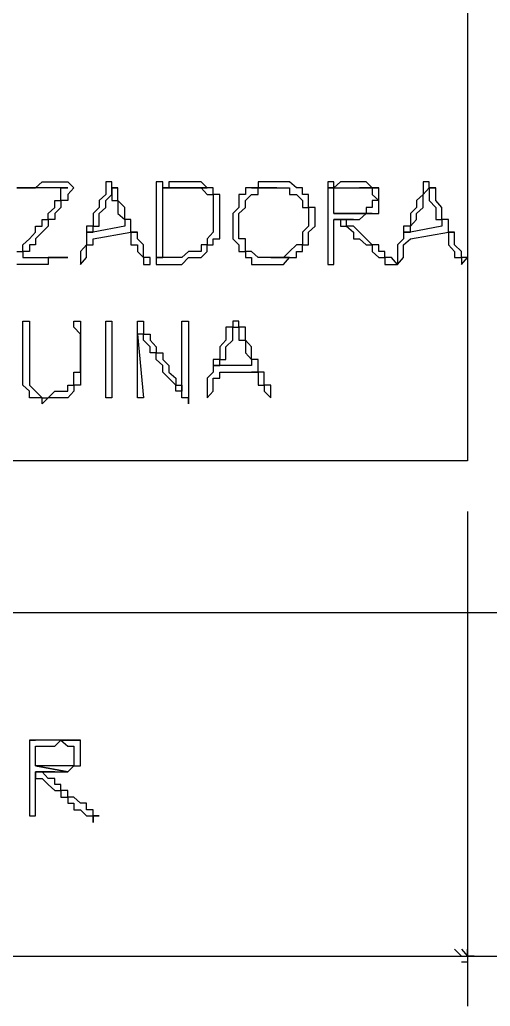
# Model space of a CAD drawing. Header units: millimetres. Extents: x -518.8 to -461.2, y 3.5 to 44.2.
# Drawn here: x -468.979 to -468.507, y 22.746 to 23.736 of the extents above; entities that cross this region are included whole.
import ezdxf

# ---------------------------------------------------------------- set-up
doc = ezdxf.new("R2010")
doc.units = ezdxf.units.MM
doc.header["$MEASUREMENT"] = 0
for name, color, linetype in [('10', 10, 'Continuous'), ('8', 8, 'Continuous'), ('MYSOLIDS', 7, 'Continuous')]:
    doc.layers.add(name, color=color, linetype=linetype)

msp = doc.modelspace()

# ---------------------------------------------------------------- linework, layer by layer
at = {"layer": '10'}
for points in [[(-468.5301, 25.49544), (-468.5301, 23.29319), (-469.54213, 23.29319)], [(-468.38348, 23.14056), (-469.53611, 23.14056)]]:
    msp.add_lwpolyline(points, dxfattribs=at)
at = {"layer": '8'}
for points in [[(-468.5301, 23.24206), (-468.5301, 22.74582)], [(-472.59175, 22.7962), (-468.47897, 22.7962)], [(-468.53611, 22.7962), (-468.54288, 22.80296)], [(-468.53611, 22.80296), (-468.5301, 22.7962)], [(-468.52333, 22.7962), (-468.5301, 22.7962), (-468.5301, 22.80296)], [(-468.52333, 22.7962), (-468.5301, 22.7962)], [(-468.5301, 22.79018), (-468.5301, 22.79018), (-468.5301, 22.79018), (-468.53611, 22.79018)]]:
    msp.add_lwpolyline(points, dxfattribs=at)
at = {"layer": 'MYSOLIDS'}
for points in [[(-468.98198, 23.56687), (-468.97596, 23.56687), (-468.97596, 23.56687), (-468.96919, 23.56687), (-468.96919, 23.56687), (-468.96318, 23.56687), (-468.95641, 23.57289), (-468.95641, 23.57289), (-468.9504, 23.57289), (-468.9504, 23.57289), (-468.94363, 23.57289), (-468.93761, 23.57289), (-468.93761, 23.57289), (-468.93085, 23.57289), (-468.93085, 23.57289), (-468.93085, 23.57289), (-468.93085, 23.57289), (-468.92483, 23.56687), (-468.92483, 23.56687), (-468.92483, 23.56687), (-468.92483, 23.56687), (-468.93085, 23.56011), (-468.93085, 23.56011), (-468.93085, 23.55409), (-468.93761, 23.55409), (-468.93761, 23.54732), (-468.94363, 23.54131), (-468.94363, 23.54131), (-468.94363, 23.54131), (-468.94363, 23.53529), (-468.9504, 23.53529), (-468.9504, 23.52853), (-468.9504, 23.52853), (-468.95641, 23.52251), (-468.95641, 23.52251), (-468.95641, 23.52251), (-468.96318, 23.51574), (-468.96318, 23.51574), (-468.96318, 23.50973), (-468.96919, 23.50973), (-468.96919, 23.50296), (-468.97596, 23.50296), (-468.97596, 23.49695), (-468.97596, 23.49695), (-468.97596, 23.49695), (-468.96919, 23.49695), (-468.96318, 23.49695), (-468.96318, 23.49695), (-468.95641, 23.49695), (-468.95641, 23.49695), (-468.95641, 23.49695), (-468.9504, 23.49695), (-468.94363, 23.49695), (-468.94363, 23.49695), (-468.93761, 23.49695), (-468.93761, 23.49695), (-468.93761, 23.49695), (-468.93085, 23.49695), (-468.93085, 23.49695), (-468.93085, 23.49695), (-468.93085, 23.49695), (-468.93085, 23.49695), (-468.93085, 23.49695), (-468.93761, 23.49695), (-468.93761, 23.49695), (-468.94363, 23.49695), (-468.94363, 23.49695), (-468.9504, 23.49695), (-468.9504, 23.49695), (-468.9504, 23.49018), (-468.9504, 23.49018), (-468.95641, 23.49018), (-468.96318, 23.49018), (-468.96318, 23.49018), (-468.96919, 23.49018), (-468.96919, 23.49018), (-468.97596, 23.49018), (-468.97596, 23.49018), (-468.98198, 23.49018)], [(-468.93085, 23.56687), (-468.93761, 23.56687), (-468.94363, 23.56687), (-468.9504, 23.56687), (-468.9504, 23.56687), (-468.95641, 23.56687), (-468.95641, 23.56687), (-468.96318, 23.56687), (-468.96318, 23.56687), (-468.96318, 23.56687), (-468.96919, 23.56687), (-468.96919, 23.56687), (-468.97596, 23.56687), (-468.97596, 23.56687), (-468.98198, 23.56687)], [(-468.98198, 23.50296), (-468.97596, 23.50296), (-468.97596, 23.50973), (-468.97596, 23.50973), (-468.96919, 23.51574), (-468.96919, 23.51574), (-468.96919, 23.51574), (-468.96318, 23.52251), (-468.96318, 23.52251), (-468.96318, 23.52853), (-468.95641, 23.52853), (-468.95641, 23.53529), (-468.95641, 23.53529), (-468.9504, 23.53529), (-468.9504, 23.54131), (-468.9504, 23.54131), (-468.94363, 23.54732), (-468.94363, 23.54732), (-468.94363, 23.55409), (-468.93761, 23.55409), (-468.93761, 23.56011), (-468.93761, 23.56011), (-468.93761, 23.56687), (-468.93085, 23.56687), (-468.93085, 23.56687), (-468.93085, 23.56687), (-468.93085, 23.56687)], [(-468.88047, 23.56687), (-468.88649, 23.56687), (-468.88649, 23.56011), (-468.88649, 23.56011), (-468.88649, 23.55409), (-468.88047, 23.55409), (-468.88047, 23.54732), (-468.88047, 23.54732), (-468.88047, 23.54131), (-468.88047, 23.54131), (-468.87371, 23.53529), (-468.87371, 23.53529), (-468.87371, 23.52853), (-468.87371, 23.52853), (-468.90528, 23.52251), (-468.91205, 23.52251), (-468.91205, 23.52251), (-468.91205, 23.51574), (-468.91205, 23.51574), (-468.91205, 23.50973), (-468.91205, 23.50973), (-468.91807, 23.50296), (-468.91807, 23.49695), (-468.91807, 23.49695), (-468.91807, 23.49695), (-468.91807, 23.49695), (-468.91807, 23.49018), (-468.91807, 23.49018), (-468.91205, 23.49695), (-468.91205, 23.49695), (-468.91205, 23.50296), (-468.91205, 23.50296), (-468.91205, 23.50973), (-468.90528, 23.50973), (-468.90528, 23.51574), (-468.90528, 23.51574), (-468.86769, 23.52251), (-468.86092, 23.52251), (-468.86769, 23.52251), (-468.86769, 23.52853), (-468.86769, 23.52853), (-468.86769, 23.53529), (-468.87371, 23.53529), (-468.87371, 23.54131), (-468.87371, 23.54131), (-468.87371, 23.54732), (-468.87371, 23.54732), (-468.88047, 23.55409), (-468.88047, 23.55409), (-468.88047, 23.55409), (-468.88047, 23.56011), (-468.88047, 23.56011), (-468.88047, 23.56687), (-468.88047, 23.56687)], [(-468.88649, 23.57289), (-468.88649, 23.57289), (-468.88649, 23.57289), (-468.8925, 23.57289), (-468.8925, 23.56687), (-468.8925, 23.56687), (-468.8925, 23.56011), (-468.89927, 23.55409), (-468.89927, 23.55409), (-468.89927, 23.54732), (-468.90528, 23.54131), (-468.90528, 23.54131), (-468.90528, 23.53529), (-468.90528, 23.53529), (-468.90528, 23.52853), (-468.91205, 23.52853), (-468.91205, 23.52251), (-468.90528, 23.52251), (-468.90528, 23.52853), (-468.89927, 23.52853), (-468.89927, 23.53529), (-468.89927, 23.53529), (-468.89927, 23.54131), (-468.89927, 23.54131), (-468.89927, 23.54131), (-468.8925, 23.54732), (-468.8925, 23.54732), (-468.8925, 23.55409), (-468.8925, 23.55409), (-468.88649, 23.56011), (-468.88649, 23.56687), (-468.88047, 23.56687), (-468.88649, 23.56687), (-468.88649, 23.57289), (-468.88649, 23.57289), (-468.88649, 23.57289)], [(-468.83536, 23.57289), (-468.84213, 23.57289), (-468.84213, 23.56687), (-468.84213, 23.56687), (-468.84213, 23.56011), (-468.84213, 23.56011), (-468.84213, 23.55409), (-468.84213, 23.55409), (-468.84213, 23.54732), (-468.84213, 23.54732), (-468.84213, 23.54131), (-468.84213, 23.53529), (-468.84213, 23.53529), (-468.84213, 23.52853), (-468.84213, 23.52853), (-468.84213, 23.52251), (-468.84213, 23.51574), (-468.84213, 23.51574), (-468.84213, 23.50973), (-468.84213, 23.50973), (-468.84213, 23.50296), (-468.84213, 23.49695), (-468.84213, 23.49695), (-468.83536, 23.49695), (-468.83536, 23.50296), (-468.83536, 23.50296), (-468.83536, 23.50973), (-468.83536, 23.50973), (-468.83536, 23.51574), (-468.83536, 23.51574), (-468.83536, 23.52251), (-468.83536, 23.52251), (-468.83536, 23.52853), (-468.83536, 23.52853), (-468.83536, 23.53529), (-468.83536, 23.54131), (-468.83536, 23.54131), (-468.83536, 23.54732), (-468.83536, 23.54732), (-468.83536, 23.55409), (-468.83536, 23.55409), (-468.83536, 23.56011), (-468.83536, 23.56687), (-468.83536, 23.56687), (-468.82934, 23.56687), (-468.82258, 23.56687), (-468.82258, 23.56687), (-468.81656, 23.56687), (-468.81656, 23.56687), (-468.8098, 23.56687), (-468.8098, 23.56687), (-468.791, 23.56687), (-468.791, 23.56687), (-468.83536, 23.56687), (-468.83536, 23.57289), (-468.83536, 23.57289), (-468.83536, 23.57289)], [(-468.791, 23.56687), (-468.8098, 23.56687), (-468.8098, 23.56687), (-468.80378, 23.56687), (-468.80378, 23.56687), (-468.79701, 23.56687), (-468.791, 23.56011), (-468.791, 23.56011), (-468.791, 23.56011), (-468.791, 23.56011), (-468.78498, 23.56011), (-468.78498, 23.55409), (-468.78498, 23.55409), (-468.78498, 23.54732), (-468.78498, 23.54131), (-468.78498, 23.54131), (-468.78498, 23.53529), (-468.78498, 23.53529), (-468.78498, 23.52853), (-468.78498, 23.52251), (-468.78498, 23.52251), (-468.791, 23.51574), (-468.791, 23.51574), (-468.791, 23.51574), (-468.791, 23.50973), (-468.79701, 23.50973), (-468.79701, 23.50296), (-468.80378, 23.50296), (-468.80378, 23.50296), (-468.8098, 23.50296), (-468.8098, 23.50296), (-468.81656, 23.49695), (-468.81656, 23.49695), (-468.81656, 23.49695), (-468.82258, 23.49695), (-468.82258, 23.49695), (-468.82934, 23.49695), (-468.83536, 23.49695), (-468.84213, 23.49695), (-468.84213, 23.49695), (-468.84213, 23.49018), (-468.83536, 23.49018), (-468.83536, 23.49018), (-468.82934, 23.49018), (-468.82934, 23.49018), (-468.82258, 23.49018), (-468.82258, 23.49018), (-468.81656, 23.49018), (-468.81656, 23.49018), (-468.8098, 23.49695), (-468.8098, 23.49695), (-468.80378, 23.49695), (-468.80378, 23.49695), (-468.79701, 23.49695), (-468.79701, 23.49695), (-468.791, 23.50296), (-468.791, 23.50296), (-468.791, 23.50973), (-468.78498, 23.50973), (-468.78498, 23.51574), (-468.78498, 23.51574), (-468.77822, 23.51574), (-468.77822, 23.52251), (-468.77822, 23.52251), (-468.77822, 23.52853), (-468.77822, 23.53529), (-468.77822, 23.53529), (-468.77822, 23.54131), (-468.77822, 23.54131), (-468.77822, 23.54131), (-468.77822, 23.54732), (-468.77822, 23.55409), (-468.77822, 23.55409), (-468.77822, 23.56011), (-468.78498, 23.56011), (-468.78498, 23.56687), (-468.78498, 23.56687), (-468.78498, 23.56687), (-468.791, 23.56687), (-468.791, 23.56687)], [(-468.8098, 23.57289), (-468.8098, 23.57289), (-468.81656, 23.57289), (-468.81656, 23.57289), (-468.82258, 23.57289), (-468.82258, 23.57289), (-468.82934, 23.57289), (-468.82934, 23.56687), (-468.83536, 23.56687), (-468.791, 23.56687), (-468.79701, 23.57289), (-468.79701, 23.57289), (-468.80378, 23.57289), (-468.8098, 23.57289), (-468.8098, 23.57289)], [(-468.74664, 23.56687), (-468.74664, 23.56687), (-468.75265, 23.56687), (-468.75265, 23.56011), (-468.75265, 23.56011), (-468.75942, 23.56011), (-468.75942, 23.55409), (-468.75942, 23.55409), (-468.75942, 23.54732), (-468.75942, 23.54732), (-468.76543, 23.54131), (-468.76543, 23.53529), (-468.76543, 23.53529), (-468.76543, 23.52853), (-468.76543, 23.52853), (-468.76543, 23.52251), (-468.76543, 23.52251), (-468.76543, 23.51574), (-468.75942, 23.50973), (-468.75942, 23.50973), (-468.75942, 23.50296), (-468.75942, 23.50296), (-468.75265, 23.50296), (-468.75265, 23.49695), (-468.75265, 23.49695), (-468.74664, 23.49695), (-468.74664, 23.49018), (-468.73987, 23.49018), (-468.73987, 23.49018), (-468.73386, 23.49018), (-468.72709, 23.49018), (-468.72709, 23.49018), (-468.72709, 23.49018), (-468.72107, 23.49018), (-468.71431, 23.49018), (-468.71431, 23.49018), (-468.71431, 23.49018), (-468.70829, 23.49695), (-468.72709, 23.49695), (-468.73386, 23.49695), (-468.73386, 23.49695), (-468.73987, 23.49695), (-468.73987, 23.49695), (-468.74664, 23.50296), (-468.74664, 23.50296), (-468.75265, 23.50296), (-468.75265, 23.50296), (-468.75265, 23.50973), (-468.75265, 23.50973), (-468.75265, 23.51574), (-468.75942, 23.51574), (-468.75942, 23.52251), (-468.75942, 23.52251), (-468.75942, 23.52853), (-468.75942, 23.52853), (-468.75942, 23.53529), (-468.75942, 23.54131), (-468.75942, 23.54131), (-468.75265, 23.54732), (-468.75265, 23.54732), (-468.75265, 23.55409), (-468.75265, 23.55409), (-468.74664, 23.56011), (-468.74664, 23.56011), (-468.74664, 23.56011), (-468.73987, 23.56011), (-468.73987, 23.56687), (-468.73386, 23.56687), (-468.73386, 23.56687), (-468.72709, 23.56687), (-468.72107, 23.56687), (-468.74664, 23.56687), (-468.74664, 23.56687)], [(-468.72107, 23.57289), (-468.72107, 23.57289), (-468.72709, 23.57289), (-468.73386, 23.57289), (-468.73386, 23.57289), (-468.73987, 23.57289), (-468.73987, 23.56687), (-468.74664, 23.56687), (-468.72107, 23.56687), (-468.72107, 23.56687), (-468.72107, 23.56687), (-468.71431, 23.56687), (-468.71431, 23.56687), (-468.70829, 23.56687), (-468.70829, 23.56011), (-468.70152, 23.56011), (-468.70152, 23.56011), (-468.70152, 23.56011), (-468.69551, 23.55409), (-468.69551, 23.55409), (-468.69551, 23.54732), (-468.68949, 23.54732), (-468.68949, 23.54131), (-468.68949, 23.54131), (-468.68949, 23.53529), (-468.68949, 23.53529), (-468.68949, 23.52853), (-468.68949, 23.52853), (-468.69551, 23.52251), (-468.69551, 23.52251), (-468.69551, 23.51574), (-468.69551, 23.51574), (-468.69551, 23.50973), (-468.70152, 23.50973), (-468.70152, 23.50973), (-468.70829, 23.50296), (-468.70829, 23.50296), (-468.70829, 23.50296), (-468.71431, 23.49695), (-468.72107, 23.49695), (-468.72107, 23.49695), (-468.72709, 23.49695), (-468.72709, 23.49695), (-468.70829, 23.49695), (-468.70829, 23.49695), (-468.70152, 23.49695), (-468.70152, 23.50296), (-468.70152, 23.50296), (-468.69551, 23.50296), (-468.69551, 23.50973), (-468.68949, 23.50973), (-468.68949, 23.51574), (-468.68949, 23.51574), (-468.68949, 23.51574), (-468.68949, 23.52251), (-468.68273, 23.52853), (-468.68273, 23.52853), (-468.68273, 23.53529), (-468.68273, 23.53529), (-468.68273, 23.53529), (-468.68273, 23.54131), (-468.68273, 23.54732), (-468.68949, 23.54732), (-468.68949, 23.55409), (-468.68949, 23.55409), (-468.68949, 23.56011), (-468.69551, 23.56011), (-468.69551, 23.56011), (-468.69551, 23.56687), (-468.70152, 23.56687), (-468.70152, 23.56687), (-468.70829, 23.57289), (-468.70829, 23.57289), (-468.71431, 23.57289), (-468.71431, 23.57289), (-468.72107, 23.57289), (-468.72107, 23.57289), (-468.72107, 23.57289)], [(-468.63837, 23.57289), (-468.63837, 23.57289), (-468.63837, 23.57289), (-468.64438, 23.57289), (-468.65115, 23.57289), (-468.65115, 23.57289), (-468.65115, 23.57289), (-468.65716, 23.57289), (-468.65716, 23.57289), (-468.66393, 23.56687), (-468.66995, 23.56687), (-468.66995, 23.49695), (-468.66995, 23.49018), (-468.66393, 23.49018), (-468.66393, 23.49018), (-468.66393, 23.49695), (-468.66393, 23.49695), (-468.66393, 23.53529), (-468.64438, 23.53529), (-468.64438, 23.53529), (-468.63837, 23.53529), (-468.6316, 23.54131), (-468.6316, 23.54131), (-468.62558, 23.54131), (-468.66393, 23.54131), (-468.66393, 23.56687), (-468.66393, 23.56687), (-468.65716, 23.56687), (-468.65716, 23.56687), (-468.65115, 23.56687), (-468.65115, 23.56687), (-468.64438, 23.56687), (-468.63837, 23.56687), (-468.63837, 23.56687), (-468.61882, 23.56687), (-468.62558, 23.56687), (-468.62558, 23.56687), (-468.6316, 23.57289), (-468.6316, 23.57289), (-468.63837, 23.57289), (-468.63837, 23.57289)], [(-468.66393, 23.57289), (-468.66995, 23.57289), (-468.66995, 23.56687), (-468.66393, 23.56687), (-468.66393, 23.57289), (-468.66393, 23.57289), (-468.66393, 23.57289)], [(-468.61882, 23.56687), (-468.63837, 23.56687), (-468.63837, 23.56687), (-468.6316, 23.56687), (-468.6316, 23.56687), (-468.62558, 23.56687), (-468.62558, 23.56011), (-468.62558, 23.56011), (-468.61882, 23.55409), (-468.62558, 23.55409), (-468.62558, 23.55409), (-468.62558, 23.54732), (-468.62558, 23.54732), (-468.6316, 23.54732), (-468.6316, 23.54131), (-468.63837, 23.54131), (-468.63837, 23.54131), (-468.64438, 23.54131), (-468.64438, 23.54131), (-468.65115, 23.54131), (-468.65115, 23.54131), (-468.65716, 23.54131), (-468.66393, 23.54131), (-468.62558, 23.54131), (-468.62558, 23.54131), (-468.62558, 23.54131), (-468.61882, 23.54131), (-468.61882, 23.54732), (-468.61882, 23.54732), (-468.61882, 23.55409), (-468.61882, 23.55409), (-468.61882, 23.56011), (-468.61882, 23.56011), (-468.61882, 23.56687), (-468.61882, 23.56687), (-468.61882, 23.56687)], [(-468.56167, 23.56687), (-468.56844, 23.56687), (-468.56844, 23.56011), (-468.56844, 23.56011), (-468.56844, 23.55409), (-468.56844, 23.55409), (-468.56167, 23.54732), (-468.56167, 23.54732), (-468.56167, 23.54131), (-468.56167, 23.54131), (-468.56167, 23.53529), (-468.55566, 23.53529), (-468.55566, 23.52853), (-468.55566, 23.52853), (-468.58724, 23.52251), (-468.59401, 23.52251), (-468.59401, 23.52251), (-468.59401, 23.51574), (-468.59401, 23.51574), (-468.60002, 23.50973), (-468.60002, 23.50973), (-468.60002, 23.50296), (-468.60002, 23.49695), (-468.60002, 23.49695), (-468.60002, 23.49695), (-468.60002, 23.49695), (-468.60002, 23.49018), (-468.60002, 23.49018), (-468.59401, 23.49695), (-468.59401, 23.49695), (-468.59401, 23.50296), (-468.59401, 23.50296), (-468.59401, 23.50973), (-468.59401, 23.50973), (-468.58724, 23.51574), (-468.58724, 23.51574), (-468.54889, 23.52251), (-468.54288, 23.52251), (-468.54889, 23.52251), (-468.54889, 23.52853), (-468.54889, 23.52853), (-468.54889, 23.53529), (-468.55566, 23.53529), (-468.55566, 23.54131), (-468.55566, 23.54131), (-468.55566, 23.54732), (-468.55566, 23.54732), (-468.56167, 23.55409), (-468.56167, 23.55409), (-468.56167, 23.55409), (-468.56167, 23.56011), (-468.56167, 23.56011), (-468.56167, 23.56687), (-468.56167, 23.56687)], [(-468.56844, 23.57289), (-468.56844, 23.57289), (-468.56844, 23.57289), (-468.57446, 23.57289), (-468.57446, 23.56687), (-468.57446, 23.56687), (-468.57446, 23.56011), (-468.58122, 23.55409), (-468.58122, 23.55409), (-468.58122, 23.54732), (-468.58724, 23.54131), (-468.58724, 23.54131), (-468.58724, 23.53529), (-468.58724, 23.53529), (-468.58724, 23.52853), (-468.59401, 23.52853), (-468.59401, 23.52251), (-468.58724, 23.52251), (-468.58724, 23.52853), (-468.58724, 23.52853), (-468.58122, 23.53529), (-468.58122, 23.53529), (-468.58122, 23.54131), (-468.58122, 23.54131), (-468.58122, 23.54131), (-468.57446, 23.54732), (-468.57446, 23.54732), (-468.57446, 23.55409), (-468.57446, 23.55409), (-468.57446, 23.56011), (-468.56844, 23.56687), (-468.56167, 23.56687), (-468.56844, 23.56687), (-468.56844, 23.57289), (-468.56844, 23.57289), (-468.56844, 23.57289)], [(-468.64438, 23.53529), (-468.66393, 23.53529), (-468.65716, 23.53529), (-468.65716, 23.52853), (-468.65115, 23.52853), (-468.65115, 23.52853), (-468.64438, 23.52251), (-468.64438, 23.52251), (-468.64438, 23.51574), (-468.63837, 23.51574), (-468.63837, 23.51574), (-468.6316, 23.50973), (-468.6316, 23.50973), (-468.62558, 23.50973), (-468.62558, 23.50296), (-468.62558, 23.50296), (-468.62558, 23.50296), (-468.61882, 23.49695), (-468.6128, 23.49695), (-468.6128, 23.49018), (-468.60604, 23.49018), (-468.60604, 23.49018), (-468.60604, 23.49018), (-468.60002, 23.49018), (-468.60002, 23.49018), (-468.60002, 23.49018), (-468.60604, 23.49695), (-468.60604, 23.49695), (-468.60604, 23.49695), (-468.6128, 23.49695), (-468.6128, 23.50296), (-468.6128, 23.50296), (-468.61882, 23.50296), (-468.61882, 23.50973), (-468.62558, 23.50973), (-468.62558, 23.50973), (-468.6316, 23.51574), (-468.6316, 23.51574), (-468.6316, 23.51574), (-468.63837, 23.52251), (-468.63837, 23.52251), (-468.64438, 23.52853), (-468.64438, 23.52853), (-468.65115, 23.52853), (-468.65115, 23.53529), (-468.65716, 23.53529), (-468.65716, 23.53529), (-468.65115, 23.53529), (-468.64438, 23.53529), (-468.64438, 23.53529)], [(-468.86092, 23.52251), (-468.86769, 23.52251), (-468.86769, 23.51574), (-468.86769, 23.51574), (-468.86769, 23.50973), (-468.86092, 23.50973), (-468.86092, 23.50296), (-468.86092, 23.50296), (-468.85491, 23.49695), (-468.85491, 23.49695), (-468.85491, 23.49018), (-468.85491, 23.49018), (-468.84814, 23.49018), (-468.84814, 23.49695), (-468.85491, 23.49695), (-468.85491, 23.50296), (-468.85491, 23.50296), (-468.85491, 23.50973), (-468.86092, 23.51574), (-468.86092, 23.51574), (-468.86092, 23.52251), (-468.86092, 23.52251)], [(-468.54288, 23.52251), (-468.54889, 23.52251), (-468.54889, 23.51574), (-468.54889, 23.51574), (-468.54889, 23.50973), (-468.54889, 23.50973), (-468.54288, 23.50296), (-468.54288, 23.50296), (-468.54288, 23.49695), (-468.53611, 23.49695), (-468.53611, 23.49018), (-468.53611, 23.49018), (-468.53611, 23.49018), (-468.5301, 23.49695), (-468.53611, 23.49695), (-468.53611, 23.50296), (-468.53611, 23.50296), (-468.54288, 23.50973), (-468.54288, 23.51574), (-468.54288, 23.51574), (-468.54288, 23.52251), (-468.54288, 23.52251)], [(-468.97596, 23.43304), (-468.97596, 23.43304), (-468.97596, 23.43304), (-468.96919, 23.43304), (-468.96919, 23.43304), (-468.96919, 23.43304), (-468.96919, 23.43304), (-468.96919, 23.43304), (-468.96919, 23.43304), (-468.96919, 23.3759), (-468.96919, 23.36913), (-468.96919, 23.36913), (-468.96318, 23.36311), (-468.96318, 23.36311), (-468.96318, 23.36311), (-468.95641, 23.35635), (-468.95641, 23.35635), (-468.95641, 23.35635), (-468.9504, 23.35635), (-468.9504, 23.35635), (-468.94363, 23.36311), (-468.93761, 23.36311), (-468.93761, 23.36311), (-468.93761, 23.36311), (-468.93085, 23.36311), (-468.93085, 23.36913), (-468.92483, 23.36913), (-468.92483, 23.36913), (-468.92483, 23.3759), (-468.92483, 23.3759), (-468.92483, 23.38191), (-468.92483, 23.38191), (-468.91807, 23.38191), (-468.91807, 23.38868), (-468.91807, 23.39469), (-468.91807, 23.39469), (-468.91807, 23.40146), (-468.91807, 23.40747), (-468.91807, 23.40747), (-468.91807, 23.41424), (-468.91807, 23.42026), (-468.91807, 23.42026), (-468.91807, 23.42026), (-468.92483, 23.42702), (-468.92483, 23.43304), (-468.92483, 23.43304), (-468.91807, 23.43304), (-468.91807, 23.43304), (-468.91807, 23.43304), (-468.91807, 23.43304), (-468.91807, 23.43304), (-468.91807, 23.43304), (-468.91807, 23.42702), (-468.91807, 23.42702), (-468.91807, 23.42026), (-468.91807, 23.42026), (-468.91807, 23.41424), (-468.91807, 23.40747), (-468.91807, 23.40146), (-468.91807, 23.39469), (-468.91807, 23.39469), (-468.91807, 23.38868), (-468.91807, 23.38868), (-468.91807, 23.38191), (-468.91807, 23.38191), (-468.91807, 23.3759), (-468.91807, 23.3759), (-468.91807, 23.36913), (-468.91807, 23.36913), (-468.91807, 23.36913), (-468.92483, 23.36913), (-468.92483, 23.36311), (-468.92483, 23.36311), (-468.93085, 23.35635), (-468.93085, 23.35635), (-468.93761, 23.35635), (-468.93761, 23.35635), (-468.94363, 23.35635), (-468.94363, 23.35635), (-468.9504, 23.35635), (-468.95641, 23.35033), (-468.95641, 23.35033), (-468.95641, 23.35635), (-468.96318, 23.35635), (-468.96318, 23.35635), (-468.96919, 23.35635), (-468.96919, 23.35635), (-468.96919, 23.36311), (-468.96919, 23.36311), (-468.97596, 23.36913), (-468.97596, 23.36913), (-468.97596, 23.3759), (-468.97596, 23.3759), (-468.97596, 23.43304), (-468.97596, 23.43304), (-468.97596, 23.43304)], [(-468.88649, 23.38868), (-468.88649, 23.38191), (-468.88649, 23.38191), (-468.88649, 23.3759), (-468.88649, 23.3759), (-468.88649, 23.36913), (-468.88649, 23.36311), (-468.88649, 23.36311), (-468.88649, 23.35635), (-468.88649, 23.35635), (-468.88649, 23.35635), (-468.88649, 23.35635), (-468.8925, 23.35635), (-468.8925, 23.35635), (-468.8925, 23.35635), (-468.8925, 23.35635), (-468.8925, 23.35635), (-468.8925, 23.35635), (-468.8925, 23.35635), (-468.8925, 23.35635), (-468.8925, 23.36311), (-468.8925, 23.36311), (-468.8925, 23.36913), (-468.8925, 23.36913), (-468.8925, 23.3759), (-468.8925, 23.38191), (-468.8925, 23.38191), (-468.8925, 23.38868), (-468.8925, 23.38868), (-468.8925, 23.39469), (-468.8925, 23.40146), (-468.8925, 23.40146), (-468.8925, 23.40747), (-468.8925, 23.40747), (-468.8925, 23.41424), (-468.8925, 23.42026), (-468.8925, 23.42026), (-468.8925, 23.42702), (-468.8925, 23.42702), (-468.8925, 23.43304), (-468.8925, 23.43304), (-468.8925, 23.43304), (-468.8925, 23.43304), (-468.8925, 23.43304), (-468.8925, 23.43304), (-468.8925, 23.43304), (-468.88649, 23.43304), (-468.88649, 23.43304), (-468.88649, 23.43304), (-468.88649, 23.43304), (-468.88649, 23.42702), (-468.88649, 23.42702), (-468.88649, 23.42702), (-468.88649, 23.42026), (-468.88649, 23.41424), (-468.88649, 23.41424), (-468.88649, 23.40747), (-468.88649, 23.40747), (-468.88649, 23.40146), (-468.88649, 23.39469), (-468.88649, 23.39469), (-468.88649, 23.38868), (-468.88649, 23.38868), (-468.88649, 23.38868), (-468.88649, 23.38868), (-468.88649, 23.38868)], [(-468.86092, 23.42026), (-468.85491, 23.35635), (-468.86092, 23.35635), (-468.86092, 23.35635), (-468.86092, 23.35635), (-468.86092, 23.35635), (-468.86092, 23.35635), (-468.86092, 23.35635), (-468.86092, 23.35635), (-468.86092, 23.35635), (-468.86092, 23.42702), (-468.86092, 23.43304), (-468.86092, 23.43304), (-468.86092, 23.43304), (-468.86092, 23.43304), (-468.86092, 23.43304), (-468.85491, 23.43304), (-468.85491, 23.43304), (-468.85491, 23.43304), (-468.85491, 23.42702), (-468.85491, 23.42026), (-468.84814, 23.42026), (-468.84814, 23.41424), (-468.84814, 23.41424), (-468.84213, 23.40747), (-468.84213, 23.40747), (-468.84213, 23.40146), (-468.83536, 23.40146), (-468.83536, 23.39469), (-468.83536, 23.39469), (-468.83536, 23.39469), (-468.82934, 23.38868), (-468.82934, 23.38191), (-468.82934, 23.38191), (-468.82258, 23.3759), (-468.82258, 23.3759), (-468.82258, 23.36913), (-468.81656, 23.36913), (-468.81656, 23.36913), (-468.81656, 23.36311), (-468.81656, 23.36913), (-468.81656, 23.36913), (-468.81656, 23.3759), (-468.81656, 23.3759), (-468.81656, 23.38191), (-468.81656, 23.38191), (-468.81656, 23.38868), (-468.81656, 23.38868), (-468.81656, 23.39469), (-468.81656, 23.40146), (-468.81656, 23.40146), (-468.81656, 23.40747), (-468.81656, 23.40747), (-468.81656, 23.41424), (-468.81656, 23.41424), (-468.81656, 23.42026), (-468.81656, 23.42702), (-468.81656, 23.42702), (-468.81656, 23.43304), (-468.81656, 23.43304), (-468.81656, 23.43304), (-468.81656, 23.43304), (-468.8098, 23.43304), (-468.8098, 23.43304), (-468.8098, 23.43304), (-468.8098, 23.43304), (-468.8098, 23.43304), (-468.8098, 23.43304), (-468.8098, 23.42702), (-468.8098, 23.42702), (-468.8098, 23.42702), (-468.8098, 23.42026), (-468.8098, 23.41424), (-468.8098, 23.41424), (-468.8098, 23.40747), (-468.8098, 23.40747), (-468.8098, 23.40146), (-468.8098, 23.39469), (-468.8098, 23.39469), (-468.8098, 23.38868), (-468.8098, 23.38868), (-468.8098, 23.38868), (-468.8098, 23.38191), (-468.8098, 23.38191), (-468.8098, 23.3759), (-468.8098, 23.36913), (-468.8098, 23.36913), (-468.8098, 23.36311), (-468.8098, 23.36311), (-468.8098, 23.35635), (-468.8098, 23.35635), (-468.8098, 23.35635), (-468.8098, 23.35635), (-468.8098, 23.35033), (-468.8098, 23.35033), (-468.8098, 23.35635), (-468.81656, 23.35635), (-468.81656, 23.35635), (-468.81656, 23.36311), (-468.82258, 23.36311), (-468.82258, 23.36913), (-468.82934, 23.3759), (-468.82934, 23.3759), (-468.82934, 23.3759), (-468.83536, 23.38191), (-468.83536, 23.38191), (-468.83536, 23.38868), (-468.83536, 23.38868), (-468.84213, 23.39469), (-468.84213, 23.39469), (-468.84213, 23.40146), (-468.84814, 23.40146), (-468.84814, 23.40747), (-468.84814, 23.40747), (-468.85491, 23.41424), (-468.85491, 23.41424), (-468.85491, 23.42026), (-468.86092, 23.42026), (-468.86092, 23.42026), (-468.86092, 23.42026), (-468.86092, 23.42026)], [(-468.75942, 23.43304), (-468.75942, 23.43304), (-468.76543, 23.43304), (-468.76543, 23.43304), (-468.76543, 23.43304), (-468.76543, 23.42702), (-468.7722, 23.42702), (-468.7722, 23.42026), (-468.7722, 23.41424), (-468.77822, 23.40747), (-468.77822, 23.40747), (-468.77822, 23.40146), (-468.77822, 23.40146), (-468.77822, 23.39469), (-468.78498, 23.39469), (-468.78498, 23.38868), (-468.78498, 23.38868), (-468.77822, 23.38868), (-468.77822, 23.38868), (-468.77822, 23.39469), (-468.7722, 23.39469), (-468.7722, 23.40146), (-468.7722, 23.40146), (-468.7722, 23.40146), (-468.7722, 23.40747), (-468.7722, 23.40747), (-468.76543, 23.41424), (-468.76543, 23.41424), (-468.76543, 23.42026), (-468.76543, 23.42702), (-468.75942, 23.42702), (-468.75942, 23.42702), (-468.75942, 23.43304), (-468.75942, 23.43304), (-468.75942, 23.43304), (-468.75942, 23.43304)], [(-468.75942, 23.42702), (-468.75942, 23.42702), (-468.75942, 23.42702), (-468.75942, 23.42026), (-468.75942, 23.42026), (-468.75942, 23.41424), (-468.75265, 23.41424), (-468.75265, 23.40747), (-468.75265, 23.40747), (-468.75265, 23.40146), (-468.75265, 23.40146), (-468.74664, 23.39469), (-468.74664, 23.39469), (-468.74664, 23.38868), (-468.77822, 23.38868), (-468.78498, 23.38868), (-468.78498, 23.38191), (-468.78498, 23.38191), (-468.791, 23.3759), (-468.791, 23.3759), (-468.791, 23.3759), (-468.791, 23.36913), (-468.791, 23.36311), (-468.791, 23.36311), (-468.791, 23.35635), (-468.791, 23.35635), (-468.791, 23.35635), (-468.791, 23.35635), (-468.791, 23.35635), (-468.78498, 23.36311), (-468.78498, 23.36913), (-468.78498, 23.36913), (-468.78498, 23.36913), (-468.78498, 23.3759), (-468.77822, 23.3759), (-468.77822, 23.38191), (-468.74664, 23.38191), (-468.73987, 23.38191), (-468.73987, 23.38868), (-468.73987, 23.38868), (-468.73987, 23.39469), (-468.74664, 23.39469), (-468.74664, 23.40146), (-468.74664, 23.40146), (-468.74664, 23.40747), (-468.74664, 23.40747), (-468.75265, 23.41424), (-468.75265, 23.41424), (-468.75265, 23.42026), (-468.75265, 23.42026), (-468.75265, 23.42026), (-468.75265, 23.42702), (-468.75942, 23.42702), (-468.75942, 23.42702)], [(-468.73987, 23.38191), (-468.74664, 23.38191), (-468.73987, 23.38191), (-468.73987, 23.3759), (-468.73987, 23.3759), (-468.73987, 23.36913), (-468.73386, 23.36913), (-468.73386, 23.36311), (-468.73386, 23.36311), (-468.72709, 23.35635), (-468.72709, 23.35635), (-468.72709, 23.35635), (-468.72709, 23.35635), (-468.72709, 23.35635), (-468.72709, 23.36311), (-468.72709, 23.36311), (-468.72709, 23.36913), (-468.73386, 23.36913), (-468.73386, 23.3759), (-468.73386, 23.38191), (-468.73987, 23.38191), (-468.73987, 23.38191)], [(-468.93761, 23.01274), (-468.93761, 23.01274), (-468.93761, 23.01274), (-468.94363, 23.01274), (-468.9504, 23.01274), (-468.9504, 23.01274), (-468.9504, 23.01274), (-468.95641, 23.01274), (-468.95641, 23.01274), (-468.96318, 23.01274), (-468.96919, 23.01274), (-468.96919, 22.9368), (-468.96919, 22.9368), (-468.96318, 22.9368), (-468.96318, 22.9368), (-468.96318, 22.9368), (-468.96318, 22.9368), (-468.96318, 22.98116), (-468.94363, 22.98116), (-468.94363, 22.98116), (-468.93761, 22.98116), (-468.93085, 22.98116), (-468.93085, 22.98116), (-468.93085, 22.98116), (-468.96318, 22.98717), (-468.96318, 23.00672), (-468.96318, 23.00672), (-468.95641, 23.00672), (-468.95641, 23.00672), (-468.9504, 23.00672), (-468.9504, 23.00672), (-468.94363, 23.00672), (-468.93761, 23.01274), (-468.93761, 23.01274), (-468.91807, 23.01274), (-468.92483, 23.01274), (-468.92483, 23.01274), (-468.93085, 23.01274), (-468.93085, 23.01274), (-468.93761, 23.01274), (-468.93761, 23.01274)], [(-468.96318, 23.01274), (-468.96919, 23.01274), (-468.96919, 23.01274), (-468.96318, 23.01274), (-468.96318, 23.01274), (-468.96318, 23.01274), (-468.96318, 23.01274)], [(-468.91807, 23.01274), (-468.93761, 23.01274), (-468.93761, 23.01274), (-468.93085, 23.00672), (-468.93085, 23.00672), (-468.92483, 23.00672), (-468.92483, 23.00672), (-468.92483, 22.99996), (-468.92483, 22.99996), (-468.92483, 22.99996), (-468.92483, 22.99394), (-468.92483, 22.99394), (-468.92483, 22.98717), (-468.93085, 22.98717), (-468.93085, 22.98717), (-468.93761, 22.98717), (-468.93761, 22.98717), (-468.94363, 22.98717), (-468.94363, 22.98717), (-468.9504, 22.98717), (-468.9504, 22.98717), (-468.95641, 22.98717), (-468.96318, 22.98717), (-468.93085, 22.98116), (-468.92483, 22.98717), (-468.92483, 22.98717), (-468.92483, 22.98717), (-468.91807, 22.98717), (-468.91807, 22.99394), (-468.91807, 22.99394), (-468.91807, 22.99996), (-468.91807, 22.99996), (-468.91807, 23.00672), (-468.91807, 23.00672), (-468.91807, 23.01274), (-468.91807, 23.01274)], [(-468.94363, 22.98116), (-468.96318, 22.98116), (-468.96318, 22.97439), (-468.95641, 22.97439), (-468.95641, 22.97439), (-468.9504, 22.96838), (-468.9504, 22.96838), (-468.94363, 22.96236), (-468.94363, 22.96236), (-468.93761, 22.96236), (-468.93761, 22.95559), (-468.93085, 22.95559), (-468.93085, 22.94958), (-468.93085, 22.94958), (-468.92483, 22.94958), (-468.92483, 22.94281), (-468.92483, 22.94281), (-468.91807, 22.94281), (-468.91205, 22.9368), (-468.91205, 22.9368), (-468.90528, 22.9368), (-468.90528, 22.93003), (-468.90528, 22.93003), (-468.90528, 22.9368), (-468.89927, 22.9368), (-468.89927, 22.9368), (-468.90528, 22.9368), (-468.90528, 22.94281), (-468.90528, 22.94281), (-468.91205, 22.94281), (-468.91205, 22.94281), (-468.91205, 22.94958), (-468.91807, 22.94958), (-468.91807, 22.94958), (-468.92483, 22.95559), (-468.92483, 22.95559), (-468.93085, 22.95559), (-468.93085, 22.96236), (-468.93761, 22.96236), (-468.93761, 22.96236), (-468.93761, 22.96838), (-468.94363, 22.96838), (-468.94363, 22.97439), (-468.9504, 22.97439), (-468.9504, 22.97439), (-468.95641, 22.98116), (-468.95641, 22.98116), (-468.9504, 22.98116), (-468.94363, 22.98116), (-468.94363, 22.98116)]]:
    msp.add_lwpolyline(points, dxfattribs=at)

doc.saveas('drawing.dxf')
